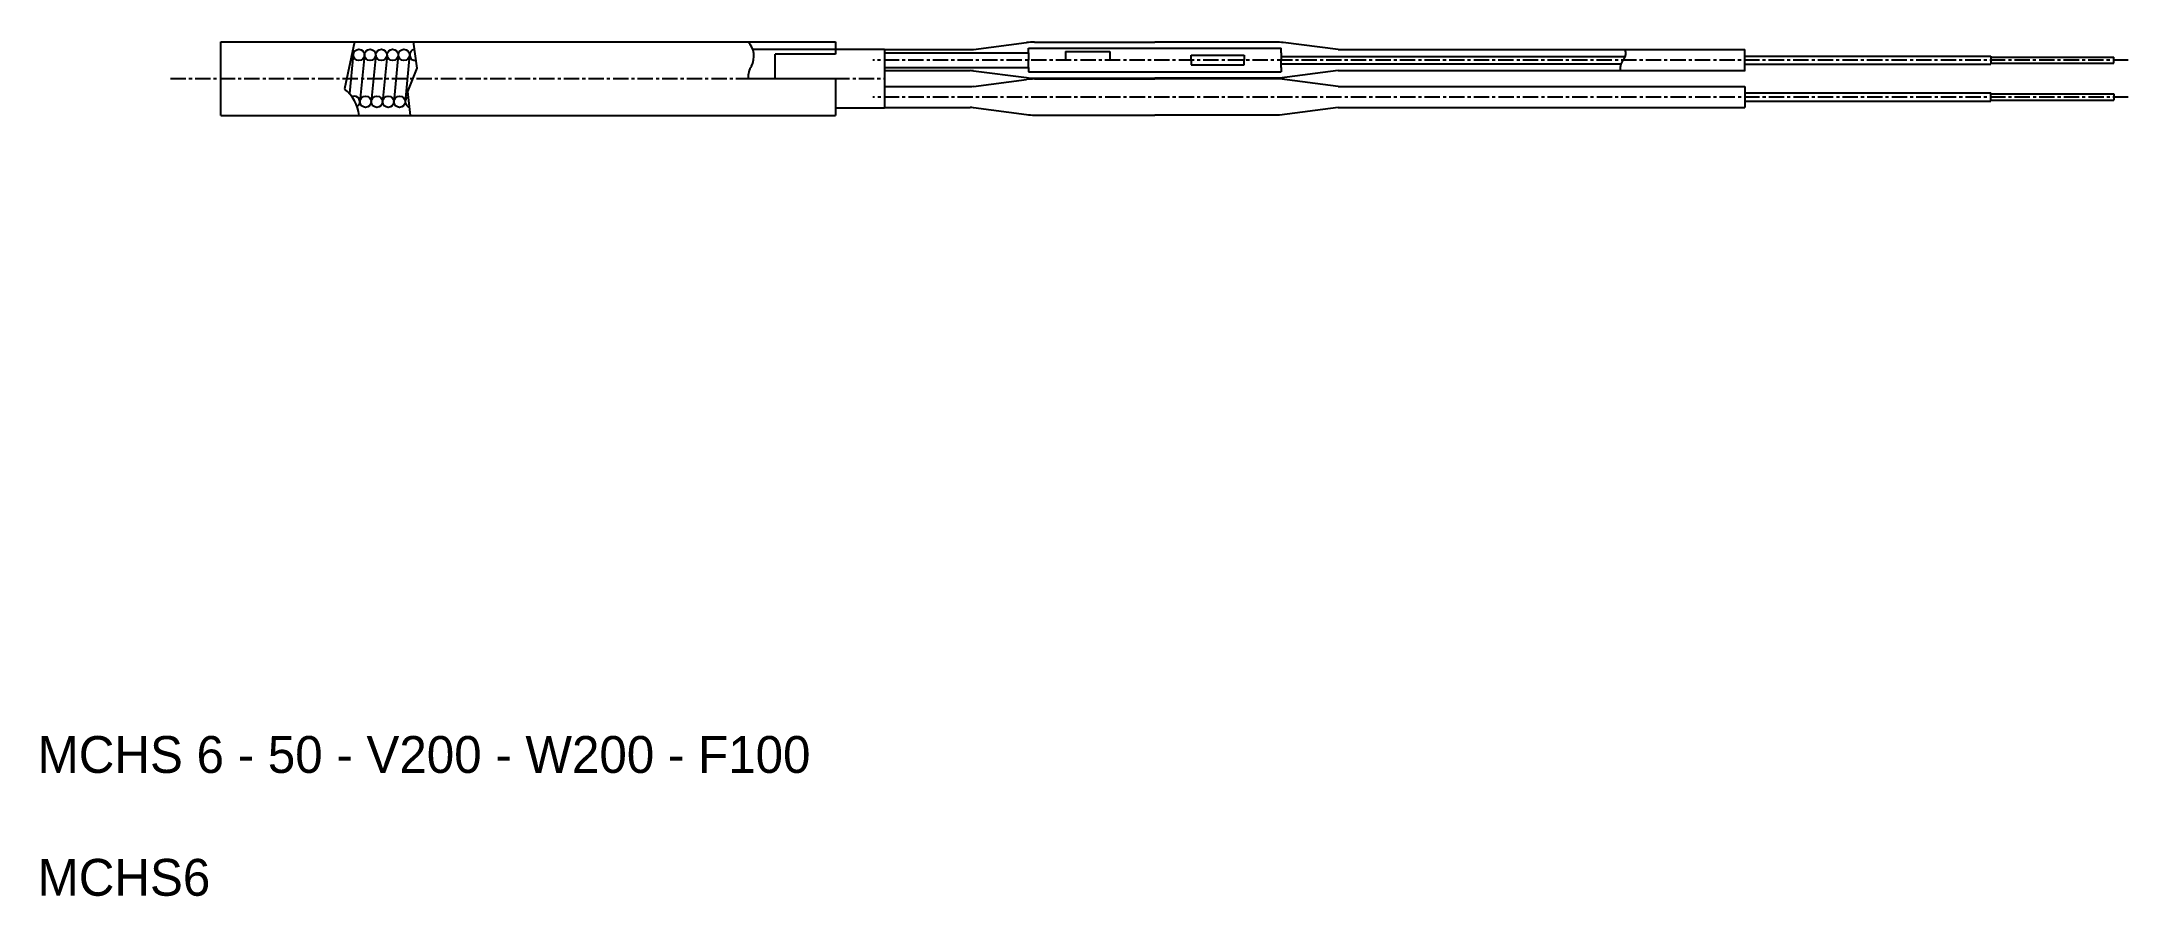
# Model space of a CAD drawing. Extents: x 0 to 170, y 1 to 70.
import ezdxf
from ezdxf.enums import TextEntityAlignment as Align

# ---------------------------------------------------------------- set-up
doc = ezdxf.new("R2010")
doc.units = 0
doc.linetypes.add('CENTER', pattern=[2, 1.25, -0.25, 0.25, -0.25])
doc.layers.get('0').update_dxf_attribs({"linetype": 'CONTINUOUS'})
doc.layers.add('CENTER', color=1, linetype='CENTER')

msp = doc.modelspace()

# ---------------------------------------------------------------- linework, layer by layer
at = {"color": 7, "linetype": 'CONTINUOUS'}
for p, q in [((14.9, 70.41), (64.9, 70.41)), ((14.9, 64.41), (14.9, 70.41)), ((64.9, 69.8), (68.9, 69.8)), ((68.9, 69.8), (68.9, 65.03)), ((68.9, 69.77), (75.87, 69.77)), ((68.9, 69.77), (75.87, 69.77)), ((76.13, 69.78), (80.46, 70.34)), ((81.1, 70.38), (90.9, 70.38)), ((100.7, 70.38), (90.9, 70.38)), ((105.8, 69.77), (101.34, 70.34)), ((105.8, 69.77), (138.9, 69.77)), ((138.9, 68.03), (138.9, 69.77)), ((68.9, 68.06), (75.87, 68.06)), ((68.9, 68.06), (75.87, 68.06)), ((76.13, 68.05), (80.46, 67.49)), ((105.8, 68.06), (101.02, 67.44)), ((105.8, 68.06), (138.9, 68.06)), ((138.9, 69.25), (158.9, 69.25)), ((138.9, 68.58), (158.9, 68.58)), ((158.9, 69.25), (158.9, 68.58)), ((158.9, 69.16), (168.9, 69.16)), ((158.9, 68.67), (168.9, 68.67)), ((168.9, 68.67), (168.9, 69.16)), ((64.9, 67.41), (64.9, 64.41)), ((68.9, 66.77), (75.87, 66.77)), ((68.9, 66.77), (75.87, 66.77)), ((76.13, 66.78), (80.46, 67.34)), ((80.78, 67.41), (90.9, 67.41)), ((80.78, 67.41), (90.9, 67.41)), ((81.1, 67.44), (90.9, 67.44)), ((81.1, 67.38), (90.9, 67.38)), ((101.02, 67.44), (90.9, 67.44)), ((101.02, 67.41), (90.9, 67.41)), ((101.02, 67.41), (90.9, 67.41)), ((101.02, 67.38), (90.9, 67.38)), ((105.8, 66.77), (101.02, 67.38)), ((105.8, 66.77), (138.9, 66.77)), ((138.9, 66.77), (138.9, 65.06)), ((138.9, 66.25), (158.9, 66.25)), ((158.9, 65.58), (158.9, 66.25)), ((64.9, 65.03), (68.9, 65.03)), ((68.9, 65.06), (75.87, 65.06)), ((68.9, 65.06), (75.87, 65.06)), ((76.13, 65.05), (80.46, 64.49)), ((105.8, 65.06), (101.02, 64.44)), ((105.8, 65.06), (138.9, 65.06)), ((138.9, 65.58), (158.9, 65.58)), ((158.9, 66.16), (168.9, 66.16)), ((158.9, 65.67), (168.9, 65.67)), ((168.9, 66.16), (168.9, 65.67)), ((14.9, 64.41), (64.9, 64.41)), ((81.1, 64.44), (90.9, 64.44)), ((101.02, 64.44), (90.9, 64.44))]:
    msp.add_line(p, q, dxfattribs=at)
at = {"color": 3, "linetype": 'CONTINUOUS'}
for p, q in [((25.77, 70.41), (24.97, 66.57)), ((58.18, 69.8), (64.9, 69.8)), ((64.9, 70.41), (64.9, 69.41)), ((80.62, 69.88), (101.17, 69.88)), ((80.62, 69.5), (80.62, 69.88)), ((83.62, 69.61), (87.22, 69.61)), ((83.62, 69.61), (83.62, 68.92)), ((87.22, 69.61), (87.22, 68.92)), ((101.17, 69.5), (101.17, 69.88)), ((25.67, 69.34), (25.37, 66.2)), ((26.58, 69.31), (26.22, 65.53)), ((27.5, 69.31), (27.14, 65.53)), ((28.42, 69.31), (28.06, 65.53)), ((29.34, 69.31), (28.98, 65.53)), ((30.26, 69.31), (29.9, 65.53)), ((64.9, 69.41), (59.99, 69.41)), ((59.99, 67.41), (59.99, 69.41)), ((68.9, 69.5), (80.62, 69.5)), ((68.9, 68.32), (80.62, 68.32)), ((80.62, 69.5), (80.62, 68.91)), ((80.62, 68.32), (80.62, 68.91)), ((80.62, 68.32), (80.62, 67.95)), ((80.62, 67.95), (101.17, 67.95)), ((93.84, 69.31), (98.17, 69.31)), ((93.84, 68.91), (93.84, 69.31)), ((93.84, 68.91), (93.84, 68.52)), ((93.84, 68.52), (98.17, 68.52)), ((98.17, 69.31), (98.17, 68.91)), ((98.17, 68.52), (98.17, 68.91)), ((101.17, 69.5), (101.17, 68.91)), ((101.17, 69.22), (129.18, 69.22)), ((101.17, 68.32), (101.17, 68.91)), ((101.17, 68.61), (128.82, 68.61)), ((101.17, 68.32), (101.17, 67.95)), ((57.82, 67.41), (64.9, 67.41))]:
    msp.add_line(p, q, dxfattribs=at)
msp.add_lwpolyline([(30.55, 70.41), (30.86, 68.27), (30.08, 66.35), (30.3, 64.41)], dxfattribs=at)
for centre in [(26.13, 69.34), (27.04, 69.34), (27.96, 69.34), (28.88, 69.34), (29.8, 69.34), (26.68, 65.53), (27.6, 65.53), (28.52, 65.53), (29.44, 65.53)]:
    msp.add_circle(centre, 0.457, dxfattribs=at)
for centre, radius, start, end in [((30.72, 69.34), 0.457, 99.6415, 276.6363), ((56.47, 69.22), 1.8, 333.9521, 41.5884), ((128.52, 69.47), 0.706, 320.1761, 24.344), ((59.23, 67.58), 1.42, 143.3054, 186.9107), ((129.87, 68.26), 1.11, 136.6145, 190.3178), ((22.93, 64.02), 3.26, 6.8765, 51.2414), ((25.76, 65.53), 0.457, 301.098, 114.7827), ((30.36, 65.53), 0.457, 119.5637, 253.26)]:
    msp.add_arc(centre, radius, start, end, dxfattribs=at)
at = {"color": 7, "linetype": 'CONTINUOUS'}
for centre, radius, start, end in [((75.87, 71.77), 2, 270, 277.3803), ((81.1, 65.38), 5, 90, 97.3803), ((100.7, 65.38), 5, 82.6197, 90), ((75.87, 66.06), 2, 82.6197, 90), ((75.87, 68.77), 2, 270, 277.3803), ((81.1, 72.44), 5, 262.6197, 270), ((81.1, 62.38), 5, 90, 97.3803), ((75.87, 63.06), 2, 82.6197, 90), ((81.1, 69.44), 5, 262.6197, 270)]:
    msp.add_arc(centre, radius, start, end, dxfattribs=at)
at = {"layer": 'CENTER', "color": 1, "linetype": 'CENTER'}
for p, q in [((170.08, 68.91), (67.96, 68.91)), ((10.81, 67.41), (68.9, 67.41)), ((170.09, 65.91), (67.96, 65.91))]:
    msp.add_line(p, q, dxfattribs=at)

# ---------------------------------------------------------------- texts
for s, p in [('MCHS 6 - 50 - V200 - W200 - F100', (0, 10)), ('MCHS6', (0, 0))]:
    msp.add_text(s, height=3).set_placement(p, align=Align.BOTTOM_LEFT)

doc.saveas('drawing.dxf')
